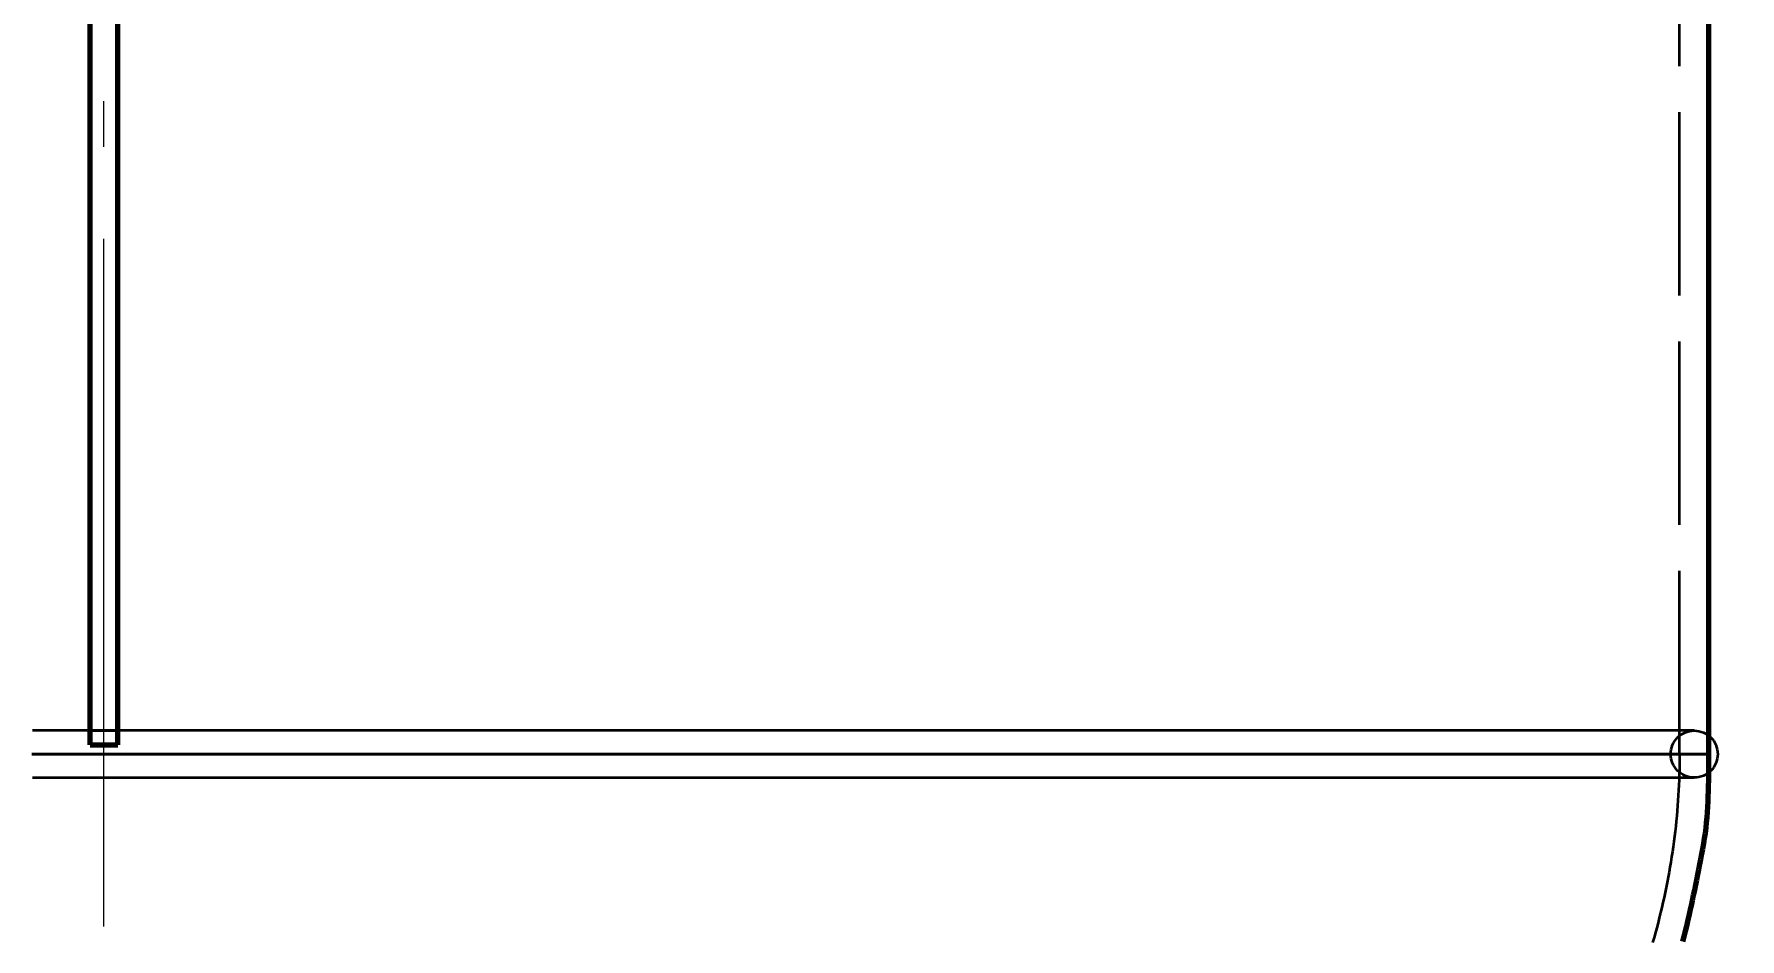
# Model space of a CAD drawing. Header units: millimetres. Extents: x 0 to 594, y 0 to 420.
# Drawn here: x 117.23 to 154.43, y 171.15 to 190.88 of the extents above; entities that cross this region are included whole.
import ezdxf

# ---------------------------------------------------------------- set-up
doc = ezdxf.new("R2010")
doc.units = ezdxf.units.MM
doc.linetypes.add('IRAM-E-TRAZOS', pattern=[5, 4, -1])
doc.linetypes.add('IRAM-F-TRAZO-PUNTO', pattern=[20, 15, -2, 1, -2])
for name, color, linetype, lineweight in [('01-VISIBLE', 7, 'CONTINUOUS', 70), ('02-OCULTA', 4, 'IRAM-E-TRAZOS', 35), ('03-EJE', 1, 'IRAM-F-TRAZO-PUNTO', 18), ('04-COTA', 3, 'CONTINUOUS', 18)]:
    doc.layers.add(name, color=color, linetype=linetype, lineweight=lineweight)
doc.styles.add('ISO3098', font='isocpeur.ttf')
doc.dimstyles.new('FLAMA-IRAM', dxfattribs={"dimtxt": 3.5, "dimasz": 3.5, "dimexe": 2, "dimexo": 1.5, "dimgap": 1, "dimtad": 1, "dimdec": 1, "dimtxsty": 'ISO3098', "dimblk": 'IRAM_FLECHA', "dimblk1": 'IRAM_FLECHA', "dimblk2": 'IRAM_FLECHA', "dimcen": 2.5, "dimclrd": 3, "dimclre": 3, "dimclrt": 3, "dimazin": 3, "dimtfac": 1, "dimtmove": 0, "dimatfit": 3, "dimlwd": 18, "dimlwe": 18})

# ---------------------------------------------------------------- blocks, each defined once
blk = doc.blocks.new('IRAM_FLECHA')
blk.add_solid([(0, 0), (-1, 0.125), (-1, -0.125)])

msp = doc.modelspace()

# ---------------------------------------------------------------- linework, layer by layer
at = {"layer": '01-VISIBLE'}
for p, q in [((153.75, 175.184), (153.75, 308.024)), ((118.45, 175.384), (118.45, 307.824)), ((119.05, 175.384), (119.05, 307.824)), ((118.45, 175.384), (119.05, 175.384))]:
    msp.add_line(p, q, dxfattribs=at)
msp.add_lwpolyline([(153.183, 171.096), (153.212, 171.208), (153.239, 171.32), (153.266, 171.432), (153.292, 171.544), (153.318, 171.656), (153.343, 171.768), (153.368, 171.88), (153.392, 171.993), (153.416, 172.105), (153.44, 172.218), (153.463, 172.331), (153.485, 172.443), (153.508, 172.556), (153.53, 172.669), (153.552, 172.782), (153.574, 172.895), (153.596, 173.008), (153.617, 173.121), (153.638, 173.234), (153.657, 173.348), (153.673, 173.461), (153.688, 173.575), (153.701, 173.69), (153.711, 173.804), (153.72, 173.919), (153.727, 174.034), (153.732, 174.149), (153.737, 174.264), (153.741, 174.379), (153.743, 174.494), (153.746, 174.609), (153.747, 174.724), (153.749, 174.839), (153.749, 174.954), (153.75, 175.069), (153.75, 175.184)], dxfattribs=at)
at = {"layer": '02-OCULTA'}
for p, q in [((153.11, 175.184), (153.11, 308.024)), ((118.45, 175.696), (118.45, 307.512)), ((119.05, 175.696), (119.05, 307.512))]:
    msp.add_line(p, q, dxfattribs=at)
for points in [[(153.43, 175.696), (153.257, 175.696), (153.083, 175.696), (152.91, 175.696), (152.736, 175.696), (152.563, 175.696), (152.39, 175.696), (152.216, 175.696), (152.043, 175.696), (151.869, 175.696), (151.696, 175.696), (151.523, 175.696), (151.349, 175.696), (151.176, 175.696), (151.002, 175.696), (150.829, 175.696), (150.656, 175.696), (150.482, 175.696), (150.309, 175.696), (150.135, 175.696), (149.962, 175.696), (149.789, 175.696), (149.615, 175.696), (149.442, 175.696), (149.268, 175.696), (149.095, 175.696), (148.922, 175.696), (148.748, 175.696), (148.575, 175.696), (148.401, 175.696), (148.228, 175.696), (148.055, 175.696), (147.881, 175.696), (147.708, 175.696), (147.534, 175.696), (147.361, 175.696), (147.188, 175.696), (147.014, 175.696), (146.841, 175.696), (146.667, 175.696), (146.494, 175.696), (146.321, 175.696), (146.147, 175.696), (145.974, 175.696), (145.8, 175.696), (145.627, 175.696), (145.454, 175.696), (145.28, 175.696), (145.107, 175.696), (144.933, 175.696), (144.76, 175.696), (144.587, 175.696), (144.413, 175.696), (144.24, 175.696), (144.066, 175.696), (143.893, 175.696), (143.72, 175.696), (143.546, 175.696), (143.373, 175.696), (143.199, 175.696), (143.026, 175.696), (142.853, 175.696), (142.679, 175.696), (142.506, 175.696), (142.332, 175.696), (142.159, 175.696), (141.986, 175.696), (141.812, 175.696), (141.639, 175.696), (141.465, 175.696), (141.292, 175.696), (141.119, 175.696), (140.945, 175.696), (140.772, 175.696), (140.598, 175.696), (140.425, 175.696), (140.252, 175.696), (140.078, 175.696), (139.905, 175.696), (139.731, 175.696), (139.558, 175.696), (139.385, 175.696), (139.211, 175.696), (139.038, 175.696), (138.864, 175.696), (138.691, 175.696), (138.518, 175.696), (138.344, 175.696), (138.171, 175.696), (137.997, 175.696), (137.824, 175.696), (137.651, 175.696), (137.477, 175.696), (137.304, 175.696), (137.13, 175.696), (136.957, 175.696), (136.784, 175.696), (136.61, 175.696), (136.437, 175.696), (136.263, 175.696), (136.09, 175.696), (135.917, 175.696), (135.743, 175.696), (135.57, 175.696), (135.396, 175.696), (135.223, 175.696), (135.05, 175.696), (134.876, 175.696), (134.703, 175.696), (134.529, 175.696), (134.356, 175.696), (134.183, 175.696), (134.009, 175.696), (133.836, 175.696), (133.662, 175.696), (133.489, 175.696), (133.316, 175.696), (133.142, 175.696), (132.969, 175.696), (132.795, 175.696), (132.622, 175.696), (132.449, 175.696), (132.275, 175.696), (132.102, 175.696), (131.928, 175.696), (131.755, 175.696), (131.582, 175.696), (131.408, 175.696), (131.235, 175.696), (131.061, 175.696), (130.888, 175.696), (130.715, 175.696), (130.541, 175.696), (130.368, 175.696), (130.194, 175.696), (130.021, 175.696), (129.848, 175.696), (129.674, 175.696), (129.501, 175.696), (129.327, 175.696), (129.154, 175.696), (128.981, 175.696), (128.807, 175.696), (128.634, 175.696), (128.46, 175.696), (128.287, 175.696), (128.114, 175.696), (127.94, 175.696), (127.767, 175.696), (127.593, 175.696), (127.42, 175.696), (127.247, 175.696), (127.073, 175.696), (126.9, 175.696), (126.726, 175.696), (126.553, 175.696), (126.38, 175.696), (126.206, 175.696), (126.033, 175.696), (125.859, 175.696), (125.686, 175.696), (125.513, 175.696), (125.339, 175.696), (125.166, 175.696), (124.992, 175.696), (124.819, 175.696), (124.646, 175.696), (124.472, 175.696), (124.299, 175.696), (124.125, 175.696), (123.952, 175.696), (123.779, 175.696), (123.605, 175.696), (123.432, 175.696), (123.258, 175.696), (123.085, 175.696), (122.912, 175.696), (122.738, 175.696), (122.565, 175.696), (122.391, 175.696), (122.218, 175.696), (122.045, 175.696), (121.871, 175.696), (121.698, 175.696), (121.524, 175.696), (121.351, 175.696), (121.178, 175.696), (121.004, 175.696), (120.831, 175.696), (120.657, 175.696), (120.484, 175.696), (120.311, 175.696), (120.137, 175.696), (119.964, 175.696), (119.79, 175.696), (119.617, 175.696), (119.444, 175.696), (119.27, 175.696), (119.097, 175.696), (118.923, 175.696), (118.75, 175.696), (118.577, 175.696), (118.403, 175.696), (118.23, 175.696), (118.056, 175.696), (117.883, 175.696), (117.71, 175.696), (117.536, 175.696), (117.363, 175.696), (117.189, 175.696)], [(153.43, 175.696), (153.257, 175.696), (153.084, 175.696), (152.91, 175.696), (152.737, 175.696), (152.563, 175.696), (152.39, 175.696), (152.216, 175.696), (152.043, 175.696), (151.87, 175.696), (151.696, 175.696), (151.523, 175.696), (151.35, 175.696), (151.176, 175.696), (151.003, 175.696), (150.829, 175.696), (150.656, 175.696), (150.483, 175.696), (150.309, 175.696), (150.136, 175.696), (149.962, 175.696), (149.789, 175.696), (149.616, 175.696), (149.442, 175.696), (149.269, 175.696), (149.095, 175.696), (148.922, 175.696), (148.749, 175.696), (148.575, 175.696), (148.402, 175.696), (148.228, 175.696), (148.055, 175.696), (147.882, 175.696), (147.708, 175.696), (147.535, 175.696), (147.361, 175.696), (147.188, 175.696), (147.015, 175.696), (146.841, 175.696), (146.668, 175.696), (146.494, 175.696), (146.321, 175.696), (146.148, 175.696), (145.974, 175.696), (145.801, 175.696), (145.627, 175.696), (145.454, 175.696), (145.281, 175.696), (145.107, 175.696), (144.934, 175.696), (144.76, 175.696), (144.587, 175.696), (144.414, 175.696), (144.24, 175.696), (144.067, 175.696), (143.893, 175.696), (143.72, 175.696), (143.547, 175.696), (143.373, 175.696), (143.2, 175.696), (143.026, 175.696), (142.853, 175.696), (142.68, 175.696), (142.506, 175.696), (142.333, 175.696), (142.159, 175.696), (141.986, 175.696), (141.813, 175.696), (141.639, 175.696), (141.466, 175.696), (141.292, 175.696), (141.119, 175.696), (140.945, 175.696), (140.772, 175.696), (140.599, 175.696), (140.425, 175.696), (140.252, 175.696), (140.078, 175.696), (139.905, 175.696), (139.732, 175.696), (139.558, 175.696), (139.385, 175.696), (139.211, 175.696), (139.038, 175.696), (138.865, 175.696), (138.691, 175.696), (138.518, 175.696), (138.344, 175.696), (138.171, 175.696), (137.998, 175.696), (137.824, 175.696), (137.651, 175.696), (137.477, 175.696), (137.304, 175.696), (137.131, 175.696), (136.957, 175.696), (136.784, 175.696), (136.61, 175.696), (136.437, 175.696), (136.264, 175.696), (136.09, 175.696), (135.917, 175.696), (135.743, 175.696), (135.57, 175.696), (135.397, 175.696), (135.223, 175.696), (135.05, 175.696), (134.876, 175.696), (134.703, 175.696), (134.53, 175.696), (134.356, 175.696), (134.183, 175.696), (134.009, 175.696), (133.836, 175.696), (133.662, 175.696), (133.489, 175.696), (133.316, 175.696), (133.142, 175.696), (132.969, 175.696), (132.795, 175.696), (132.622, 175.696), (132.449, 175.696), (132.275, 175.696), (132.102, 175.696), (131.928, 175.696), (131.755, 175.696), (131.582, 175.696), (131.408, 175.696), (131.235, 175.696), (131.061, 175.696), (130.888, 175.696), (130.715, 175.696), (130.541, 175.696), (130.368, 175.696), (130.194, 175.696), (130.021, 175.696), (129.848, 175.696), (129.674, 175.696), (129.501, 175.696), (129.327, 175.696), (129.154, 175.696), (128.981, 175.696), (128.807, 175.696), (128.634, 175.696), (128.46, 175.696), (128.287, 175.696), (128.114, 175.696), (127.94, 175.696), (127.767, 175.696), (127.593, 175.696), (127.42, 175.696), (127.247, 175.696), (127.073, 175.696), (126.9, 175.696), (126.726, 175.696), (126.553, 175.696), (126.38, 175.696), (126.206, 175.696), (126.033, 175.696), (125.859, 175.696), (125.686, 175.696), (125.513, 175.696), (125.339, 175.696), (125.166, 175.696), (124.992, 175.696), (124.819, 175.696), (124.646, 175.696), (124.472, 175.696), (124.299, 175.696), (124.125, 175.696), (123.952, 175.696), (123.779, 175.696), (123.605, 175.696), (123.432, 175.696), (123.258, 175.696), (123.085, 175.696), (122.912, 175.696), (122.738, 175.696), (122.565, 175.696), (122.391, 175.696), (122.218, 175.696), (122.045, 175.696), (121.871, 175.696), (121.698, 175.696), (121.524, 175.696), (121.351, 175.696), (121.178, 175.696), (121.004, 175.696), (120.831, 175.696), (120.657, 175.696), (120.484, 175.696), (120.311, 175.696), (120.137, 175.696), (119.964, 175.696), (119.79, 175.696), (119.617, 175.696), (119.444, 175.696), (119.27, 175.696), (119.097, 175.696), (118.923, 175.696), (118.75, 175.696), (118.577, 175.696), (118.403, 175.696), (118.23, 175.696), (118.056, 175.696), (117.883, 175.696), (117.71, 175.696), (117.536, 175.696), (117.363, 175.696), (117.189, 175.696)], [(118.45, 175.696), (118.536, 175.696), (118.621, 175.696), (118.707, 175.696), (118.793, 175.696), (118.879, 175.696), (118.964, 175.696), (119.05, 175.696)], [(118.45, 175.384), (118.45, 175.436), (118.45, 175.488), (118.45, 175.54), (118.45, 175.592), (118.45, 175.644), (118.45, 175.696)], [(119.05, 175.384), (119.05, 175.436), (119.05, 175.488), (119.05, 175.54), (119.05, 175.592), (119.05, 175.644), (119.05, 175.696)], [(118.45, 175.384), (118.536, 175.384), (118.621, 175.384), (118.707, 175.384), (118.793, 175.384), (118.879, 175.384), (118.964, 175.384), (119.05, 175.384)], [(153.75, 175.184), (153.575, 175.184), (153.4, 175.184), (153.225, 175.184), (153.05, 175.184), (152.875, 175.184), (152.7, 175.184), (152.525, 175.184), (152.35, 175.184), (152.175, 175.184), (152, 175.184), (151.825, 175.184), (151.65, 175.184), (151.475, 175.184), (151.3, 175.184), (151.125, 175.184), (150.95, 175.184), (150.775, 175.184), (150.6, 175.184), (150.425, 175.184), (150.25, 175.184), (150.075, 175.184), (149.9, 175.184), (149.725, 175.184), (149.55, 175.184), (149.375, 175.184), (149.2, 175.184), (149.025, 175.184), (148.85, 175.184), (148.675, 175.184), (148.5, 175.184), (148.325, 175.184), (148.15, 175.184), (147.975, 175.184), (147.8, 175.184), (147.625, 175.184), (147.45, 175.184), (147.275, 175.184), (147.1, 175.184), (146.925, 175.184), (146.75, 175.184), (146.575, 175.184), (146.4, 175.184), (146.225, 175.184), (146.05, 175.184), (145.875, 175.184), (145.7, 175.184), (145.525, 175.184), (145.35, 175.184), (145.175, 175.184), (145, 175.184), (144.825, 175.184), (144.65, 175.184), (144.475, 175.184), (144.3, 175.184), (144.125, 175.184), (143.95, 175.184), (143.775, 175.184), (143.6, 175.184), (143.425, 175.184), (143.25, 175.184), (143.075, 175.184), (142.9, 175.184), (142.725, 175.184), (142.55, 175.184), (142.375, 175.184), (142.2, 175.184), (142.025, 175.184), (141.85, 175.184), (141.675, 175.184), (141.5, 175.184), (141.325, 175.184), (141.15, 175.184), (140.975, 175.184), (140.8, 175.184), (140.625, 175.184), (140.45, 175.184), (140.275, 175.184), (140.1, 175.184), (139.925, 175.184), (139.75, 175.184), (139.575, 175.184), (139.4, 175.184), (139.225, 175.184), (139.05, 175.184), (138.875, 175.184), (138.7, 175.184), (138.525, 175.184), (138.35, 175.184), (138.175, 175.184), (138, 175.184), (137.825, 175.184), (137.65, 175.184), (137.475, 175.184), (137.3, 175.184), (137.125, 175.184), (136.95, 175.184), (136.775, 175.184), (136.6, 175.184), (136.425, 175.184), (136.25, 175.184), (136.075, 175.184), (135.9, 175.184), (135.725, 175.184), (135.55, 175.184), (135.375, 175.184), (135.2, 175.184), (135.025, 175.184), (134.85, 175.184), (134.675, 175.184), (134.5, 175.184), (134.325, 175.184), (134.15, 175.184), (133.975, 175.184), (133.8, 175.184), (133.625, 175.184), (133.45, 175.184), (133.275, 175.184), (133.1, 175.184), (132.925, 175.184), (132.75, 175.184), (132.575, 175.184), (132.4, 175.184), (132.225, 175.184), (132.05, 175.184), (131.875, 175.184), (131.7, 175.184), (131.525, 175.184), (131.35, 175.184), (131.175, 175.184), (131, 175.184), (130.825, 175.184), (130.65, 175.184), (130.475, 175.184), (130.3, 175.184), (130.125, 175.184), (129.95, 175.184), (129.775, 175.184), (129.6, 175.184), (129.425, 175.184), (129.25, 175.184), (129.075, 175.184), (128.9, 175.184), (128.725, 175.184), (128.55, 175.184), (128.375, 175.184), (128.2, 175.184), (128.025, 175.184), (127.85, 175.184), (127.675, 175.184), (127.5, 175.184), (127.325, 175.184), (127.15, 175.184), (126.975, 175.184), (126.8, 175.184), (126.625, 175.184), (126.45, 175.184), (126.275, 175.184), (126.1, 175.184), (125.925, 175.184), (125.75, 175.184), (125.575, 175.184), (125.4, 175.184), (125.225, 175.184), (125.05, 175.184), (124.875, 175.184), (124.7, 175.184), (124.525, 175.184), (124.35, 175.184), (124.175, 175.184), (124, 175.184), (123.825, 175.184), (123.65, 175.184), (123.475, 175.184), (123.3, 175.184), (123.125, 175.184), (122.95, 175.184), (122.775, 175.184), (122.6, 175.184), (122.425, 175.184), (122.25, 175.184), (122.075, 175.184), (121.9, 175.184), (121.725, 175.184), (121.55, 175.184), (121.375, 175.184), (121.2, 175.184), (121.025, 175.184), (120.85, 175.184), (120.675, 175.184), (120.5, 175.184), (120.325, 175.184), (120.15, 175.184), (119.975, 175.184), (119.8, 175.184), (119.625, 175.184), (119.45, 175.184), (119.275, 175.184), (119.1, 175.184), (118.925, 175.184), (118.75, 175.184), (118.575, 175.184), (118.4, 175.184), (118.225, 175.184), (118.05, 175.184), (117.875, 175.184), (117.7, 175.184), (117.525, 175.184), (117.35, 175.184), (117.175, 175.184)], [(117.175, 175.184), (117.35, 175.184), (117.525, 175.184), (117.7, 175.184), (117.875, 175.184), (118.05, 175.184), (118.225, 175.184), (118.4, 175.184), (118.575, 175.184), (118.75, 175.184), (118.925, 175.184), (119.1, 175.184), (119.275, 175.184), (119.45, 175.184), (119.625, 175.184), (119.8, 175.184), (119.975, 175.184), (120.15, 175.184), (120.325, 175.184), (120.5, 175.184), (120.675, 175.184), (120.85, 175.184), (121.025, 175.184), (121.2, 175.184), (121.375, 175.184), (121.55, 175.184), (121.725, 175.184), (121.9, 175.184), (122.075, 175.184), (122.25, 175.184), (122.425, 175.184), (122.6, 175.184), (122.775, 175.184), (122.95, 175.184), (123.125, 175.184), (123.3, 175.184), (123.475, 175.184), (123.65, 175.184), (123.825, 175.184), (124, 175.184), (124.175, 175.184), (124.35, 175.184), (124.525, 175.184), (124.7, 175.184), (124.875, 175.184), (125.05, 175.184), (125.225, 175.184), (125.4, 175.184), (125.575, 175.184), (125.75, 175.184), (125.925, 175.184), (126.1, 175.184), (126.275, 175.184), (126.45, 175.184), (126.625, 175.184), (126.8, 175.184), (126.975, 175.184), (127.15, 175.184), (127.325, 175.184), (127.5, 175.184), (127.675, 175.184), (127.85, 175.184), (128.025, 175.184), (128.2, 175.184), (128.375, 175.184), (128.55, 175.184), (128.725, 175.184), (128.9, 175.184), (129.075, 175.184), (129.25, 175.184), (129.425, 175.184), (129.6, 175.184), (129.775, 175.184), (129.95, 175.184), (130.125, 175.184), (130.3, 175.184), (130.475, 175.184), (130.65, 175.184), (130.825, 175.184), (131, 175.184), (131.175, 175.184), (131.35, 175.184), (131.525, 175.184), (131.7, 175.184), (131.875, 175.184), (132.05, 175.184), (132.225, 175.184), (132.4, 175.184), (132.575, 175.184), (132.75, 175.184), (132.925, 175.184), (133.1, 175.184), (133.275, 175.184), (133.45, 175.184), (133.625, 175.184), (133.8, 175.184), (133.975, 175.184), (134.15, 175.184), (134.325, 175.184), (134.5, 175.184), (134.675, 175.184), (134.85, 175.184), (135.025, 175.184), (135.2, 175.184), (135.375, 175.184), (135.55, 175.184), (135.725, 175.184), (135.9, 175.184), (136.075, 175.184), (136.25, 175.184), (136.425, 175.184), (136.6, 175.184), (136.775, 175.184), (136.95, 175.184), (137.125, 175.184), (137.3, 175.184), (137.475, 175.184), (137.65, 175.184), (137.825, 175.184), (138, 175.184), (138.175, 175.184), (138.35, 175.184), (138.525, 175.184), (138.7, 175.184), (138.875, 175.184), (139.05, 175.184), (139.225, 175.184), (139.4, 175.184), (139.575, 175.184), (139.75, 175.184), (139.925, 175.184), (140.1, 175.184), (140.275, 175.184), (140.45, 175.184), (140.625, 175.184), (140.8, 175.184), (140.975, 175.184), (141.15, 175.184), (141.325, 175.184), (141.5, 175.184), (141.675, 175.184), (141.85, 175.184), (142.025, 175.184), (142.2, 175.184), (142.375, 175.184), (142.55, 175.184), (142.725, 175.184), (142.9, 175.184), (143.075, 175.184), (143.25, 175.184), (143.425, 175.184), (143.6, 175.184), (143.775, 175.184), (143.95, 175.184), (144.125, 175.184), (144.3, 175.184), (144.475, 175.184), (144.65, 175.184), (144.825, 175.184), (145, 175.184), (145.175, 175.184), (145.35, 175.184), (145.525, 175.184), (145.7, 175.184), (145.875, 175.184), (146.05, 175.184), (146.225, 175.184), (146.4, 175.184), (146.575, 175.184), (146.75, 175.184), (146.925, 175.184), (147.1, 175.184), (147.275, 175.184), (147.45, 175.184), (147.625, 175.184), (147.8, 175.184), (147.975, 175.184), (148.15, 175.184), (148.325, 175.184), (148.5, 175.184), (148.675, 175.184), (148.85, 175.184), (149.025, 175.184), (149.2, 175.184), (149.375, 175.184), (149.55, 175.184), (149.725, 175.184), (149.9, 175.184), (150.075, 175.184), (150.25, 175.184), (150.425, 175.184), (150.6, 175.184), (150.775, 175.184), (150.95, 175.184), (151.125, 175.184), (151.3, 175.184), (151.475, 175.184), (151.65, 175.184), (151.825, 175.184), (152, 175.184), (152.175, 175.184), (152.35, 175.184), (152.525, 175.184), (152.7, 175.184), (152.875, 175.184), (153.05, 175.184), (153.225, 175.184), (153.4, 175.184), (153.575, 175.184), (153.75, 175.184)], [(153.75, 175.184), (153.575, 175.184), (153.4, 175.184), (153.225, 175.184), (153.05, 175.184), (152.875, 175.184), (152.7, 175.184), (152.525, 175.184), (152.35, 175.184), (152.175, 175.184), (152, 175.184), (151.825, 175.184), (151.65, 175.184), (151.475, 175.184), (151.3, 175.184), (151.125, 175.184), (150.95, 175.184), (150.775, 175.184), (150.6, 175.184), (150.425, 175.184), (150.25, 175.184), (150.075, 175.184), (149.9, 175.184), (149.725, 175.184), (149.55, 175.184), (149.375, 175.184), (149.2, 175.184), (149.025, 175.184), (148.85, 175.184), (148.675, 175.184), (148.5, 175.184), (148.325, 175.184), (148.15, 175.184), (147.975, 175.184), (147.8, 175.184), (147.625, 175.184), (147.45, 175.184), (147.275, 175.184), (147.1, 175.184), (146.925, 175.184), (146.75, 175.184), (146.575, 175.184), (146.4, 175.184), (146.225, 175.184), (146.05, 175.184), (145.875, 175.184), (145.7, 175.184), (145.525, 175.184), (145.35, 175.184), (145.175, 175.184), (145, 175.184), (144.825, 175.184), (144.65, 175.184), (144.475, 175.184), (144.3, 175.184), (144.125, 175.184), (143.95, 175.184), (143.775, 175.184), (143.6, 175.184), (143.425, 175.184), (143.25, 175.184), (143.075, 175.184), (142.9, 175.184), (142.725, 175.184), (142.55, 175.184), (142.375, 175.184), (142.2, 175.184), (142.025, 175.184), (141.85, 175.184), (141.675, 175.184), (141.5, 175.184), (141.325, 175.184), (141.15, 175.184), (140.975, 175.184), (140.8, 175.184), (140.625, 175.184), (140.45, 175.184), (140.275, 175.184), (140.1, 175.184), (139.925, 175.184), (139.75, 175.184), (139.575, 175.184), (139.4, 175.184), (139.225, 175.184), (139.05, 175.184), (138.875, 175.184), (138.7, 175.184), (138.525, 175.184), (138.35, 175.184), (138.175, 175.184), (138, 175.184), (137.825, 175.184), (137.65, 175.184), (137.475, 175.184), (137.3, 175.184), (137.125, 175.184), (136.95, 175.184), (136.775, 175.184), (136.6, 175.184), (136.425, 175.184), (136.25, 175.184), (136.075, 175.184), (135.9, 175.184), (135.725, 175.184), (135.55, 175.184), (135.375, 175.184), (135.2, 175.184), (135.025, 175.184), (134.85, 175.184), (134.675, 175.184), (134.5, 175.184), (134.325, 175.184), (134.15, 175.184), (133.975, 175.184), (133.8, 175.184), (133.625, 175.184), (133.45, 175.184), (133.275, 175.184), (133.1, 175.184), (132.925, 175.184), (132.75, 175.184), (132.575, 175.184), (132.4, 175.184), (132.225, 175.184), (132.05, 175.184), (131.875, 175.184), (131.7, 175.184), (131.525, 175.184), (131.35, 175.184), (131.175, 175.184), (131, 175.184), (130.825, 175.184), (130.65, 175.184), (130.475, 175.184), (130.3, 175.184), (130.125, 175.184), (129.95, 175.184), (129.775, 175.184), (129.6, 175.184), (129.425, 175.184), (129.25, 175.184), (129.075, 175.184), (128.9, 175.184), (128.725, 175.184), (128.55, 175.184), (128.375, 175.184), (128.2, 175.184), (128.025, 175.184), (127.85, 175.184), (127.675, 175.184), (127.5, 175.184), (127.325, 175.184), (127.15, 175.184), (126.975, 175.184), (126.8, 175.184), (126.625, 175.184), (126.45, 175.184), (126.275, 175.184), (126.1, 175.184), (125.925, 175.184), (125.75, 175.184), (125.575, 175.184), (125.4, 175.184), (125.225, 175.184), (125.05, 175.184), (124.875, 175.184), (124.7, 175.184), (124.525, 175.184), (124.35, 175.184), (124.175, 175.184), (124, 175.184), (123.825, 175.184), (123.65, 175.184), (123.475, 175.184), (123.3, 175.184), (123.125, 175.184), (122.95, 175.184), (122.775, 175.184), (122.6, 175.184), (122.425, 175.184), (122.25, 175.184), (122.075, 175.184), (121.9, 175.184), (121.725, 175.184), (121.55, 175.184), (121.375, 175.184), (121.2, 175.184), (121.025, 175.184), (120.85, 175.184), (120.675, 175.184), (120.5, 175.184), (120.325, 175.184), (120.15, 175.184), (119.975, 175.184), (119.8, 175.184), (119.625, 175.184), (119.45, 175.184), (119.275, 175.184), (119.1, 175.184), (118.925, 175.184), (118.75, 175.184), (118.575, 175.184), (118.4, 175.184), (118.225, 175.184), (118.05, 175.184), (117.875, 175.184), (117.7, 175.184), (117.525, 175.184), (117.35, 175.184), (117.175, 175.184)], [(117.175, 175.184), (117.35, 175.184), (117.525, 175.184), (117.7, 175.184), (117.875, 175.184), (118.05, 175.184), (118.225, 175.184), (118.4, 175.184), (118.575, 175.184), (118.75, 175.184), (118.925, 175.184), (119.1, 175.184), (119.275, 175.184), (119.45, 175.184), (119.625, 175.184), (119.8, 175.184), (119.975, 175.184), (120.15, 175.184), (120.325, 175.184), (120.5, 175.184), (120.675, 175.184), (120.85, 175.184), (121.025, 175.184), (121.2, 175.184), (121.375, 175.184), (121.55, 175.184), (121.725, 175.184), (121.9, 175.184), (122.075, 175.184), (122.25, 175.184), (122.425, 175.184), (122.6, 175.184), (122.775, 175.184), (122.95, 175.184), (123.125, 175.184), (123.3, 175.184), (123.475, 175.184), (123.65, 175.184), (123.825, 175.184), (124, 175.184), (124.175, 175.184), (124.35, 175.184), (124.525, 175.184), (124.7, 175.184), (124.875, 175.184), (125.05, 175.184), (125.225, 175.184), (125.4, 175.184), (125.575, 175.184), (125.75, 175.184), (125.925, 175.184), (126.1, 175.184), (126.275, 175.184), (126.45, 175.184), (126.625, 175.184), (126.8, 175.184), (126.975, 175.184), (127.15, 175.184), (127.325, 175.184), (127.5, 175.184), (127.675, 175.184), (127.85, 175.184), (128.025, 175.184), (128.2, 175.184), (128.375, 175.184), (128.55, 175.184), (128.725, 175.184), (128.9, 175.184), (129.075, 175.184), (129.25, 175.184), (129.425, 175.184), (129.6, 175.184), (129.775, 175.184), (129.95, 175.184), (130.125, 175.184), (130.3, 175.184), (130.475, 175.184), (130.65, 175.184), (130.825, 175.184), (131, 175.184), (131.175, 175.184), (131.35, 175.184), (131.525, 175.184), (131.7, 175.184), (131.875, 175.184), (132.05, 175.184), (132.225, 175.184), (132.4, 175.184), (132.575, 175.184), (132.75, 175.184), (132.925, 175.184), (133.1, 175.184), (133.275, 175.184), (133.45, 175.184), (133.625, 175.184), (133.8, 175.184), (133.975, 175.184), (134.15, 175.184), (134.325, 175.184), (134.5, 175.184), (134.675, 175.184), (134.85, 175.184), (135.025, 175.184), (135.2, 175.184), (135.375, 175.184), (135.55, 175.184), (135.725, 175.184), (135.9, 175.184), (136.075, 175.184), (136.25, 175.184), (136.425, 175.184), (136.6, 175.184), (136.775, 175.184), (136.95, 175.184), (137.125, 175.184), (137.3, 175.184), (137.475, 175.184), (137.65, 175.184), (137.825, 175.184), (138, 175.184), (138.175, 175.184), (138.35, 175.184), (138.525, 175.184), (138.7, 175.184), (138.875, 175.184), (139.05, 175.184), (139.225, 175.184), (139.4, 175.184), (139.575, 175.184), (139.75, 175.184), (139.925, 175.184), (140.1, 175.184), (140.275, 175.184), (140.45, 175.184), (140.625, 175.184), (140.8, 175.184), (140.975, 175.184), (141.15, 175.184), (141.325, 175.184), (141.5, 175.184), (141.675, 175.184), (141.85, 175.184), (142.025, 175.184), (142.2, 175.184), (142.375, 175.184), (142.55, 175.184), (142.725, 175.184), (142.9, 175.184), (143.075, 175.184), (143.25, 175.184), (143.425, 175.184), (143.6, 175.184), (143.775, 175.184), (143.95, 175.184), (144.125, 175.184), (144.3, 175.184), (144.475, 175.184), (144.65, 175.184), (144.825, 175.184), (145, 175.184), (145.175, 175.184), (145.35, 175.184), (145.525, 175.184), (145.7, 175.184), (145.875, 175.184), (146.05, 175.184), (146.225, 175.184), (146.4, 175.184), (146.575, 175.184), (146.75, 175.184), (146.925, 175.184), (147.1, 175.184), (147.275, 175.184), (147.45, 175.184), (147.625, 175.184), (147.8, 175.184), (147.975, 175.184), (148.15, 175.184), (148.325, 175.184), (148.5, 175.184), (148.675, 175.184), (148.85, 175.184), (149.025, 175.184), (149.2, 175.184), (149.375, 175.184), (149.55, 175.184), (149.725, 175.184), (149.9, 175.184), (150.075, 175.184), (150.25, 175.184), (150.425, 175.184), (150.6, 175.184), (150.775, 175.184), (150.95, 175.184), (151.125, 175.184), (151.3, 175.184), (151.475, 175.184), (151.65, 175.184), (151.825, 175.184), (152, 175.184), (152.175, 175.184), (152.35, 175.184), (152.525, 175.184), (152.7, 175.184), (152.875, 175.184), (153.05, 175.184), (153.225, 175.184), (153.4, 175.184), (153.575, 175.184), (153.75, 175.184)], [(153.11, 175.184), (152.938, 175.184), (152.766, 175.184), (152.595, 175.184), (152.423, 175.184), (152.251, 175.184), (152.079, 175.184), (151.907, 175.184), (151.736, 175.184), (151.564, 175.184), (151.392, 175.184), (151.22, 175.184), (151.048, 175.184), (150.877, 175.184), (150.705, 175.184), (150.533, 175.184), (150.361, 175.184), (150.189, 175.184), (150.018, 175.184), (149.846, 175.184), (149.674, 175.184), (149.502, 175.184), (149.33, 175.184), (149.159, 175.184), (148.987, 175.184), (148.815, 175.184), (148.643, 175.184), (148.471, 175.184), (148.3, 175.184), (148.128, 175.184), (147.956, 175.184), (147.784, 175.184), (147.612, 175.184), (147.441, 175.184), (147.269, 175.184), (147.097, 175.184), (146.925, 175.184), (146.753, 175.184), (146.582, 175.184), (146.41, 175.184), (146.238, 175.184), (146.066, 175.184), (145.894, 175.184), (145.723, 175.184), (145.551, 175.184), (145.379, 175.184), (145.207, 175.184), (145.035, 175.184), (144.864, 175.184), (144.692, 175.184), (144.52, 175.184), (144.348, 175.184), (144.176, 175.184), (144.005, 175.184), (143.833, 175.184), (143.661, 175.184), (143.489, 175.184), (143.317, 175.184), (143.146, 175.184), (142.974, 175.184), (142.802, 175.184), (142.63, 175.184), (142.458, 175.184), (142.287, 175.184), (142.115, 175.184), (141.943, 175.184), (141.771, 175.184), (141.599, 175.184), (141.428, 175.184), (141.256, 175.184), (141.084, 175.184), (140.912, 175.184), (140.74, 175.184), (140.569, 175.184), (140.397, 175.184), (140.225, 175.184), (140.053, 175.184), (139.881, 175.184), (139.71, 175.184), (139.538, 175.184), (139.366, 175.184), (139.194, 175.184), (139.022, 175.184), (138.851, 175.184), (138.679, 175.184), (138.507, 175.184), (138.335, 175.184), (138.163, 175.184), (137.992, 175.184), (137.82, 175.184), (137.648, 175.184), (137.476, 175.184), (137.304, 175.184), (137.133, 175.184), (136.961, 175.184), (136.789, 175.184), (136.617, 175.184), (136.445, 175.184), (136.274, 175.184), (136.102, 175.184), (135.93, 175.184), (135.758, 175.184), (135.586, 175.184), (135.415, 175.184), (135.243, 175.184), (135.071, 175.184), (134.899, 175.184), (134.727, 175.184), (134.556, 175.184), (134.384, 175.184), (134.212, 175.184), (134.04, 175.184), (133.868, 175.184), (133.697, 175.184), (133.525, 175.184), (133.353, 175.184), (133.181, 175.184), (133.009, 175.184), (132.838, 175.184), (132.666, 175.184), (132.494, 175.184), (132.322, 175.184), (132.15, 175.184), (131.979, 175.184), (131.807, 175.184), (131.635, 175.184), (131.463, 175.184), (131.291, 175.184), (131.12, 175.184), (130.948, 175.184), (130.776, 175.184), (130.604, 175.184), (130.432, 175.184), (130.261, 175.184), (130.089, 175.184), (129.917, 175.184), (129.745, 175.184), (129.573, 175.184), (129.402, 175.184), (129.23, 175.184), (129.058, 175.184), (128.886, 175.184), (128.714, 175.184), (128.543, 175.184), (128.371, 175.184), (128.199, 175.184), (128.027, 175.184), (127.855, 175.184), (127.684, 175.184), (127.512, 175.184), (127.34, 175.184), (127.168, 175.184), (126.996, 175.184), (126.825, 175.184), (126.653, 175.184), (126.481, 175.184), (126.309, 175.184), (126.137, 175.184), (125.966, 175.184), (125.794, 175.184), (125.622, 175.184), (125.45, 175.184), (125.278, 175.184), (125.107, 175.184), (124.935, 175.184), (124.763, 175.184), (124.591, 175.184), (124.419, 175.184), (124.248, 175.184), (124.076, 175.184), (123.904, 175.184), (123.732, 175.184), (123.56, 175.184), (123.389, 175.184), (123.217, 175.184), (123.045, 175.184), (122.873, 175.184), (122.701, 175.184), (122.53, 175.184), (122.358, 175.184), (122.186, 175.184), (122.014, 175.184), (121.842, 175.184), (121.671, 175.184), (121.499, 175.184), (121.327, 175.184), (121.155, 175.184), (120.983, 175.184), (120.812, 175.184), (120.64, 175.184), (120.468, 175.184), (120.296, 175.184), (120.124, 175.184), (119.953, 175.184), (119.781, 175.184), (119.609, 175.184), (119.437, 175.184), (119.265, 175.184), (119.094, 175.184), (118.922, 175.184), (118.75, 175.184), (118.578, 175.184), (118.406, 175.184), (118.235, 175.184), (118.063, 175.184), (117.891, 175.184), (117.719, 175.184), (117.547, 175.184), (117.376, 175.184), (117.204, 175.184)], [(117.204, 175.184), (117.376, 175.184), (117.547, 175.184), (117.719, 175.184), (117.891, 175.184), (118.063, 175.184), (118.235, 175.184), (118.406, 175.184), (118.578, 175.184), (118.75, 175.184), (118.922, 175.184), (119.094, 175.184), (119.265, 175.184), (119.437, 175.184), (119.609, 175.184), (119.781, 175.184), (119.953, 175.184), (120.124, 175.184), (120.296, 175.184), (120.468, 175.184), (120.64, 175.184), (120.812, 175.184), (120.983, 175.184), (121.155, 175.184), (121.327, 175.184), (121.499, 175.184), (121.671, 175.184), (121.842, 175.184), (122.014, 175.184), (122.186, 175.184), (122.358, 175.184), (122.53, 175.184), (122.701, 175.184), (122.873, 175.184), (123.045, 175.184), (123.217, 175.184), (123.389, 175.184), (123.56, 175.184), (123.732, 175.184), (123.904, 175.184), (124.076, 175.184), (124.248, 175.184), (124.419, 175.184), (124.591, 175.184), (124.763, 175.184), (124.935, 175.184), (125.107, 175.184), (125.278, 175.184), (125.45, 175.184), (125.622, 175.184), (125.794, 175.184), (125.966, 175.184), (126.137, 175.184), (126.309, 175.184), (126.481, 175.184), (126.653, 175.184), (126.825, 175.184), (126.996, 175.184), (127.168, 175.184), (127.34, 175.184), (127.512, 175.184), (127.684, 175.184), (127.855, 175.184), (128.027, 175.184), (128.199, 175.184), (128.371, 175.184), (128.543, 175.184), (128.714, 175.184), (128.886, 175.184), (129.058, 175.184), (129.23, 175.184), (129.402, 175.184), (129.573, 175.184), (129.745, 175.184), (129.917, 175.184), (130.089, 175.184), (130.261, 175.184), (130.432, 175.184), (130.604, 175.184), (130.776, 175.184), (130.948, 175.184), (131.12, 175.184), (131.291, 175.184), (131.463, 175.184), (131.635, 175.184), (131.807, 175.184), (131.979, 175.184), (132.15, 175.184), (132.322, 175.184), (132.494, 175.184), (132.666, 175.184), (132.838, 175.184), (133.009, 175.184), (133.181, 175.184), (133.353, 175.184), (133.525, 175.184), (133.697, 175.184), (133.868, 175.184), (134.04, 175.184), (134.212, 175.184), (134.384, 175.184), (134.556, 175.184), (134.727, 175.184), (134.899, 175.184), (135.071, 175.184), (135.243, 175.184), (135.415, 175.184), (135.586, 175.184), (135.758, 175.184), (135.93, 175.184), (136.102, 175.184), (136.274, 175.184), (136.445, 175.184), (136.617, 175.184), (136.789, 175.184), (136.961, 175.184), (137.133, 175.184), (137.304, 175.184), (137.476, 175.184), (137.648, 175.184), (137.82, 175.184), (137.992, 175.184), (138.163, 175.184), (138.335, 175.184), (138.507, 175.184), (138.679, 175.184), (138.851, 175.184), (139.022, 175.184), (139.194, 175.184), (139.366, 175.184), (139.538, 175.184), (139.71, 175.184), (139.881, 175.184), (140.053, 175.184), (140.225, 175.184), (140.397, 175.184), (140.569, 175.184), (140.74, 175.184), (140.912, 175.184), (141.084, 175.184), (141.256, 175.184), (141.428, 175.184), (141.599, 175.184), (141.771, 175.184), (141.943, 175.184), (142.115, 175.184), (142.287, 175.184), (142.458, 175.184), (142.63, 175.184), (142.802, 175.184), (142.974, 175.184), (143.146, 175.184), (143.317, 175.184), (143.489, 175.184), (143.661, 175.184), (143.833, 175.184), (144.005, 175.184), (144.176, 175.184), (144.348, 175.184), (144.52, 175.184), (144.692, 175.184), (144.864, 175.184), (145.035, 175.184), (145.207, 175.184), (145.379, 175.184), (145.551, 175.184), (145.723, 175.184), (145.894, 175.184), (146.066, 175.184), (146.238, 175.184), (146.41, 175.184), (146.582, 175.184), (146.753, 175.184), (146.925, 175.184), (147.097, 175.184), (147.269, 175.184), (147.441, 175.184), (147.612, 175.184), (147.784, 175.184), (147.956, 175.184), (148.128, 175.184), (148.3, 175.184), (148.471, 175.184), (148.643, 175.184), (148.815, 175.184), (148.987, 175.184), (149.159, 175.184), (149.33, 175.184), (149.502, 175.184), (149.674, 175.184), (149.846, 175.184), (150.018, 175.184), (150.189, 175.184), (150.361, 175.184), (150.533, 175.184), (150.705, 175.184), (150.877, 175.184), (151.048, 175.184), (151.22, 175.184), (151.392, 175.184), (151.564, 175.184), (151.736, 175.184), (151.907, 175.184), (152.079, 175.184), (152.251, 175.184), (152.423, 175.184), (152.595, 175.184), (152.766, 175.184), (152.938, 175.184), (153.11, 175.184)], [(153.11, 175.184), (152.938, 175.184), (152.766, 175.184), (152.595, 175.184), (152.423, 175.184), (152.251, 175.184), (152.079, 175.184), (151.907, 175.184), (151.736, 175.184), (151.564, 175.184), (151.392, 175.184), (151.22, 175.184), (151.048, 175.184), (150.877, 175.184), (150.705, 175.184), (150.533, 175.184), (150.361, 175.184), (150.189, 175.184), (150.018, 175.184), (149.846, 175.184), (149.674, 175.184), (149.502, 175.184), (149.33, 175.184), (149.159, 175.184), (148.987, 175.184), (148.815, 175.184), (148.643, 175.184), (148.471, 175.184), (148.3, 175.184), (148.128, 175.184), (147.956, 175.184), (147.784, 175.184), (147.612, 175.184), (147.441, 175.184), (147.269, 175.184), (147.097, 175.184), (146.925, 175.184), (146.753, 175.184), (146.582, 175.184), (146.41, 175.184), (146.238, 175.184), (146.066, 175.184), (145.894, 175.184), (145.723, 175.184), (145.551, 175.184), (145.379, 175.184), (145.207, 175.184), (145.035, 175.184), (144.864, 175.184), (144.692, 175.184), (144.52, 175.184), (144.348, 175.184), (144.176, 175.184), (144.005, 175.184), (143.833, 175.184), (143.661, 175.184), (143.489, 175.184), (143.317, 175.184), (143.146, 175.184), (142.974, 175.184), (142.802, 175.184), (142.63, 175.184), (142.458, 175.184), (142.287, 175.184), (142.115, 175.184), (141.943, 175.184), (141.771, 175.184), (141.599, 175.184), (141.428, 175.184), (141.256, 175.184), (141.084, 175.184), (140.912, 175.184), (140.74, 175.184), (140.569, 175.184), (140.397, 175.184), (140.225, 175.184), (140.053, 175.184), (139.881, 175.184), (139.71, 175.184), (139.538, 175.184), (139.366, 175.184), (139.194, 175.184), (139.022, 175.184), (138.851, 175.184), (138.679, 175.184), (138.507, 175.184), (138.335, 175.184), (138.163, 175.184), (137.992, 175.184), (137.82, 175.184), (137.648, 175.184), (137.476, 175.184), (137.304, 175.184), (137.133, 175.184), (136.961, 175.184), (136.789, 175.184), (136.617, 175.184), (136.445, 175.184), (136.274, 175.184), (136.102, 175.184), (135.93, 175.184), (135.758, 175.184), (135.586, 175.184), (135.415, 175.184), (135.243, 175.184), (135.071, 175.184), (134.899, 175.184), (134.727, 175.184), (134.556, 175.184), (134.384, 175.184), (134.212, 175.184), (134.04, 175.184), (133.868, 175.184), (133.697, 175.184), (133.525, 175.184), (133.353, 175.184), (133.181, 175.184), (133.009, 175.184), (132.838, 175.184), (132.666, 175.184), (132.494, 175.184), (132.322, 175.184), (132.15, 175.184), (131.979, 175.184), (131.807, 175.184), (131.635, 175.184), (131.463, 175.184), (131.291, 175.184), (131.12, 175.184), (130.948, 175.184), (130.776, 175.184), (130.604, 175.184), (130.432, 175.184), (130.261, 175.184), (130.089, 175.184), (129.917, 175.184), (129.745, 175.184), (129.573, 175.184), (129.402, 175.184), (129.23, 175.184), (129.058, 175.184), (128.886, 175.184), (128.714, 175.184), (128.543, 175.184), (128.371, 175.184), (128.199, 175.184), (128.027, 175.184), (127.855, 175.184), (127.684, 175.184), (127.512, 175.184), (127.34, 175.184), (127.168, 175.184), (126.996, 175.184), (126.825, 175.184), (126.653, 175.184), (126.481, 175.184), (126.309, 175.184), (126.137, 175.184), (125.966, 175.184), (125.794, 175.184), (125.622, 175.184), (125.45, 175.184), (125.278, 175.184), (125.107, 175.184), (124.935, 175.184), (124.763, 175.184), (124.591, 175.184), (124.419, 175.184), (124.248, 175.184), (124.076, 175.184), (123.904, 175.184), (123.732, 175.184), (123.56, 175.184), (123.389, 175.184), (123.217, 175.184), (123.045, 175.184), (122.873, 175.184), (122.701, 175.184), (122.53, 175.184), (122.358, 175.184), (122.186, 175.184), (122.014, 175.184), (121.842, 175.184), (121.671, 175.184), (121.499, 175.184), (121.327, 175.184), (121.155, 175.184), (120.983, 175.184), (120.812, 175.184), (120.64, 175.184), (120.468, 175.184), (120.296, 175.184), (120.124, 175.184), (119.953, 175.184), (119.781, 175.184), (119.609, 175.184), (119.437, 175.184), (119.265, 175.184), (119.094, 175.184), (118.922, 175.184), (118.75, 175.184), (118.578, 175.184), (118.406, 175.184), (118.235, 175.184), (118.063, 175.184), (117.891, 175.184), (117.719, 175.184), (117.547, 175.184), (117.376, 175.184), (117.204, 175.184)], [(117.204, 175.184), (117.376, 175.184), (117.547, 175.184), (117.719, 175.184), (117.891, 175.184), (118.063, 175.184), (118.235, 175.184), (118.406, 175.184), (118.578, 175.184), (118.75, 175.184), (118.922, 175.184), (119.094, 175.184), (119.265, 175.184), (119.437, 175.184), (119.609, 175.184), (119.781, 175.184), (119.953, 175.184), (120.124, 175.184), (120.296, 175.184), (120.468, 175.184), (120.64, 175.184), (120.812, 175.184), (120.983, 175.184), (121.155, 175.184), (121.327, 175.184), (121.499, 175.184), (121.671, 175.184), (121.842, 175.184), (122.014, 175.184), (122.186, 175.184), (122.358, 175.184), (122.53, 175.184), (122.701, 175.184), (122.873, 175.184), (123.045, 175.184), (123.217, 175.184), (123.389, 175.184), (123.56, 175.184), (123.732, 175.184), (123.904, 175.184), (124.076, 175.184), (124.248, 175.184), (124.419, 175.184), (124.591, 175.184), (124.763, 175.184), (124.935, 175.184), (125.107, 175.184), (125.278, 175.184), (125.45, 175.184), (125.622, 175.184), (125.794, 175.184), (125.966, 175.184), (126.137, 175.184), (126.309, 175.184), (126.481, 175.184), (126.653, 175.184), (126.825, 175.184), (126.996, 175.184), (127.168, 175.184), (127.34, 175.184), (127.512, 175.184), (127.684, 175.184), (127.855, 175.184), (128.027, 175.184), (128.199, 175.184), (128.371, 175.184), (128.543, 175.184), (128.714, 175.184), (128.886, 175.184), (129.058, 175.184), (129.23, 175.184), (129.402, 175.184), (129.573, 175.184), (129.745, 175.184), (129.917, 175.184), (130.089, 175.184), (130.261, 175.184), (130.432, 175.184), (130.604, 175.184), (130.776, 175.184), (130.948, 175.184), (131.12, 175.184), (131.291, 175.184), (131.463, 175.184), (131.635, 175.184), (131.807, 175.184), (131.979, 175.184), (132.15, 175.184), (132.322, 175.184), (132.494, 175.184), (132.666, 175.184), (132.838, 175.184), (133.009, 175.184), (133.181, 175.184), (133.353, 175.184), (133.525, 175.184), (133.697, 175.184), (133.868, 175.184), (134.04, 175.184), (134.212, 175.184), (134.384, 175.184), (134.556, 175.184), (134.727, 175.184), (134.899, 175.184), (135.071, 175.184), (135.243, 175.184), (135.415, 175.184), (135.586, 175.184), (135.758, 175.184), (135.93, 175.184), (136.102, 175.184), (136.274, 175.184), (136.445, 175.184), (136.617, 175.184), (136.789, 175.184), (136.961, 175.184), (137.133, 175.184), (137.304, 175.184), (137.476, 175.184), (137.648, 175.184), (137.82, 175.184), (137.992, 175.184), (138.163, 175.184), (138.335, 175.184), (138.507, 175.184), (138.679, 175.184), (138.851, 175.184), (139.022, 175.184), (139.194, 175.184), (139.366, 175.184), (139.538, 175.184), (139.71, 175.184), (139.881, 175.184), (140.053, 175.184), (140.225, 175.184), (140.397, 175.184), (140.569, 175.184), (140.74, 175.184), (140.912, 175.184), (141.084, 175.184), (141.256, 175.184), (141.428, 175.184), (141.599, 175.184), (141.771, 175.184), (141.943, 175.184), (142.115, 175.184), (142.287, 175.184), (142.458, 175.184), (142.63, 175.184), (142.802, 175.184), (142.974, 175.184), (143.146, 175.184), (143.317, 175.184), (143.489, 175.184), (143.661, 175.184), (143.833, 175.184), (144.005, 175.184), (144.176, 175.184), (144.348, 175.184), (144.52, 175.184), (144.692, 175.184), (144.864, 175.184), (145.035, 175.184), (145.207, 175.184), (145.379, 175.184), (145.551, 175.184), (145.723, 175.184), (145.894, 175.184), (146.066, 175.184), (146.238, 175.184), (146.41, 175.184), (146.582, 175.184), (146.753, 175.184), (146.925, 175.184), (147.097, 175.184), (147.269, 175.184), (147.441, 175.184), (147.612, 175.184), (147.784, 175.184), (147.956, 175.184), (148.128, 175.184), (148.3, 175.184), (148.471, 175.184), (148.643, 175.184), (148.815, 175.184), (148.987, 175.184), (149.159, 175.184), (149.33, 175.184), (149.502, 175.184), (149.674, 175.184), (149.846, 175.184), (150.018, 175.184), (150.189, 175.184), (150.361, 175.184), (150.533, 175.184), (150.705, 175.184), (150.877, 175.184), (151.048, 175.184), (151.22, 175.184), (151.392, 175.184), (151.564, 175.184), (151.736, 175.184), (151.907, 175.184), (152.079, 175.184), (152.251, 175.184), (152.423, 175.184), (152.595, 175.184), (152.766, 175.184), (152.938, 175.184), (153.11, 175.184)], [(153.11, 175.184), (153.11, 175.071), (153.108, 174.959), (153.106, 174.846), (153.103, 174.734), (153.099, 174.621), (153.094, 174.509), (153.089, 174.396), (153.082, 174.284), (153.075, 174.171), (153.067, 174.059), (153.057, 173.947), (153.047, 173.835), (153.036, 173.723), (153.025, 173.611), (153.012, 173.499), (152.999, 173.387), (152.984, 173.275), (152.969, 173.164), (152.953, 173.053), (152.936, 172.941), (152.918, 172.83), (152.9, 172.719), (152.88, 172.608), (152.86, 172.497), (152.839, 172.387), (152.817, 172.276), (152.794, 172.166), (152.771, 172.056), (152.746, 171.946), (152.721, 171.836), (152.695, 171.727), (152.668, 171.617), (152.641, 171.508), (152.612, 171.399), (152.583, 171.291), (152.553, 171.182), (152.522, 171.074)], [(117.189, 174.672), (117.363, 174.672), (117.536, 174.672), (117.71, 174.672), (117.883, 174.672), (118.056, 174.672), (118.23, 174.672), (118.403, 174.672), (118.577, 174.672), (118.75, 174.672), (118.923, 174.672), (119.097, 174.672), (119.27, 174.672), (119.444, 174.672), (119.617, 174.672), (119.79, 174.672), (119.964, 174.672), (120.137, 174.672), (120.311, 174.672), (120.484, 174.672), (120.657, 174.672), (120.831, 174.672), (121.004, 174.672), (121.178, 174.672), (121.351, 174.672), (121.524, 174.672), (121.698, 174.672), (121.871, 174.672), (122.045, 174.672), (122.218, 174.672), (122.391, 174.672), (122.565, 174.672), (122.738, 174.672), (122.912, 174.672), (123.085, 174.672), (123.258, 174.672), (123.432, 174.672), (123.605, 174.672), (123.779, 174.672), (123.952, 174.672), (124.125, 174.672), (124.299, 174.672), (124.472, 174.672), (124.646, 174.672), (124.819, 174.672), (124.992, 174.672), (125.166, 174.672), (125.339, 174.672), (125.513, 174.672), (125.686, 174.672), (125.859, 174.672), (126.033, 174.672), (126.206, 174.672), (126.38, 174.672), (126.553, 174.672), (126.726, 174.672), (126.9, 174.672), (127.073, 174.672), (127.247, 174.672), (127.42, 174.672), (127.593, 174.672), (127.767, 174.672), (127.94, 174.672), (128.114, 174.672), (128.287, 174.672), (128.46, 174.672), (128.634, 174.672), (128.807, 174.672), (128.981, 174.672), (129.154, 174.672), (129.327, 174.672), (129.501, 174.672), (129.674, 174.672), (129.848, 174.672), (130.021, 174.672), (130.194, 174.672), (130.368, 174.672), (130.541, 174.672), (130.715, 174.672), (130.888, 174.672), (131.061, 174.672), (131.235, 174.672), (131.408, 174.672), (131.582, 174.672), (131.755, 174.672), (131.928, 174.672), (132.102, 174.672), (132.275, 174.672), (132.449, 174.672), (132.622, 174.672), (132.795, 174.672), (132.969, 174.672), (133.142, 174.672), (133.316, 174.672), (133.489, 174.672), (133.662, 174.672), (133.836, 174.672), (134.009, 174.672), (134.183, 174.672), (134.356, 174.672), (134.529, 174.672), (134.703, 174.672), (134.876, 174.672), (135.05, 174.672), (135.223, 174.672), (135.396, 174.672), (135.57, 174.672), (135.743, 174.672), (135.917, 174.672), (136.09, 174.672), (136.263, 174.672), (136.437, 174.672), (136.61, 174.672), (136.784, 174.672), (136.957, 174.672), (137.13, 174.672), (137.304, 174.672), (137.477, 174.672), (137.651, 174.672), (137.824, 174.672), (137.997, 174.672), (138.171, 174.672), (138.344, 174.672), (138.518, 174.672), (138.691, 174.672), (138.864, 174.672), (139.038, 174.672), (139.211, 174.672), (139.385, 174.672), (139.558, 174.672), (139.731, 174.672), (139.905, 174.672), (140.078, 174.672), (140.252, 174.672), (140.425, 174.672), (140.598, 174.672), (140.772, 174.672), (140.945, 174.672), (141.119, 174.672), (141.292, 174.672), (141.465, 174.672), (141.639, 174.672), (141.812, 174.672), (141.986, 174.672), (142.159, 174.672), (142.332, 174.672), (142.506, 174.672), (142.679, 174.672), (142.853, 174.672), (143.026, 174.672), (143.199, 174.672), (143.373, 174.672), (143.546, 174.672), (143.72, 174.672), (143.893, 174.672), (144.066, 174.672), (144.24, 174.672), (144.413, 174.672), (144.587, 174.672), (144.76, 174.672), (144.933, 174.672), (145.107, 174.672), (145.28, 174.672), (145.454, 174.672), (145.627, 174.672), (145.8, 174.672), (145.974, 174.672), (146.147, 174.672), (146.321, 174.672), (146.494, 174.672), (146.667, 174.672), (146.841, 174.672), (147.014, 174.672), (147.188, 174.672), (147.361, 174.672), (147.534, 174.672), (147.708, 174.672), (147.881, 174.672), (148.055, 174.672), (148.228, 174.672), (148.401, 174.672), (148.575, 174.672), (148.748, 174.672), (148.922, 174.672), (149.095, 174.672), (149.268, 174.672), (149.442, 174.672), (149.615, 174.672), (149.789, 174.672), (149.962, 174.672), (150.135, 174.672), (150.309, 174.672), (150.482, 174.672), (150.656, 174.672), (150.829, 174.672), (151.002, 174.672), (151.176, 174.672), (151.349, 174.672), (151.523, 174.672), (151.696, 174.672), (151.869, 174.672), (152.043, 174.672), (152.216, 174.672), (152.39, 174.672), (152.563, 174.672), (152.736, 174.672), (152.91, 174.672), (153.083, 174.672), (153.257, 174.672), (153.43, 174.672)], [(117.189, 174.672), (117.363, 174.672), (117.536, 174.672), (117.71, 174.672), (117.883, 174.672), (118.056, 174.672), (118.23, 174.672), (118.403, 174.672), (118.577, 174.672), (118.75, 174.672), (118.923, 174.672), (119.097, 174.672), (119.27, 174.672), (119.444, 174.672), (119.617, 174.672), (119.79, 174.672), (119.964, 174.672), (120.137, 174.672), (120.311, 174.672), (120.484, 174.672), (120.657, 174.672), (120.831, 174.672), (121.004, 174.672), (121.178, 174.672), (121.351, 174.672), (121.524, 174.672), (121.698, 174.672), (121.871, 174.672), (122.045, 174.672), (122.218, 174.672), (122.391, 174.672), (122.565, 174.672), (122.738, 174.672), (122.912, 174.672), (123.085, 174.672), (123.258, 174.672), (123.432, 174.672), (123.605, 174.672), (123.779, 174.672), (123.952, 174.672), (124.125, 174.672), (124.299, 174.672), (124.472, 174.672), (124.646, 174.672), (124.819, 174.672), (124.992, 174.672), (125.166, 174.672), (125.339, 174.672), (125.513, 174.672), (125.686, 174.672), (125.859, 174.672), (126.033, 174.672), (126.206, 174.672), (126.38, 174.672), (126.553, 174.672), (126.726, 174.672), (126.9, 174.672), (127.073, 174.672), (127.247, 174.672), (127.42, 174.672), (127.593, 174.672), (127.767, 174.672), (127.94, 174.672), (128.114, 174.672), (128.287, 174.672), (128.46, 174.672), (128.634, 174.672), (128.807, 174.672), (128.981, 174.672), (129.154, 174.672), (129.327, 174.672), (129.501, 174.672), (129.674, 174.672), (129.848, 174.672), (130.021, 174.672), (130.194, 174.672), (130.368, 174.672), (130.541, 174.672), (130.715, 174.672), (130.888, 174.672), (131.061, 174.672), (131.235, 174.672), (131.408, 174.672), (131.582, 174.672), (131.755, 174.672), (131.928, 174.672), (132.102, 174.672), (132.275, 174.672), (132.449, 174.672), (132.622, 174.672), (132.795, 174.672), (132.969, 174.672), (133.142, 174.672), (133.316, 174.672), (133.489, 174.672), (133.662, 174.672), (133.836, 174.672), (134.009, 174.672), (134.183, 174.672), (134.356, 174.672), (134.529, 174.672), (134.703, 174.672), (134.876, 174.672), (135.05, 174.672), (135.223, 174.672), (135.396, 174.672), (135.57, 174.672), (135.743, 174.672), (135.917, 174.672), (136.09, 174.672), (136.263, 174.672), (136.437, 174.672), (136.61, 174.672), (136.784, 174.672), (136.957, 174.672), (137.13, 174.672), (137.304, 174.672), (137.477, 174.672), (137.651, 174.672), (137.824, 174.672), (137.997, 174.672), (138.171, 174.672), (138.344, 174.672), (138.518, 174.672), (138.691, 174.672), (138.864, 174.672), (139.038, 174.672), (139.211, 174.672), (139.385, 174.672), (139.558, 174.672), (139.731, 174.672), (139.905, 174.672), (140.078, 174.672), (140.252, 174.672), (140.425, 174.672), (140.598, 174.672), (140.772, 174.672), (140.945, 174.672), (141.119, 174.672), (141.292, 174.672), (141.465, 174.672), (141.639, 174.672), (141.812, 174.672), (141.986, 174.672), (142.159, 174.672), (142.332, 174.672), (142.506, 174.672), (142.679, 174.672), (142.853, 174.672), (143.026, 174.672), (143.199, 174.672), (143.373, 174.672), (143.546, 174.672), (143.72, 174.672), (143.893, 174.672), (144.066, 174.672), (144.24, 174.672), (144.413, 174.672), (144.587, 174.672), (144.76, 174.672), (144.933, 174.672), (145.107, 174.672), (145.28, 174.672), (145.454, 174.672), (145.627, 174.672), (145.8, 174.672), (145.974, 174.672), (146.147, 174.672), (146.321, 174.672), (146.494, 174.672), (146.667, 174.672), (146.841, 174.672), (147.014, 174.672), (147.188, 174.672), (147.361, 174.672), (147.534, 174.672), (147.708, 174.672), (147.881, 174.672), (148.055, 174.672), (148.228, 174.672), (148.401, 174.672), (148.575, 174.672), (148.748, 174.672), (148.922, 174.672), (149.095, 174.672), (149.268, 174.672), (149.442, 174.672), (149.615, 174.672), (149.789, 174.672), (149.962, 174.672), (150.135, 174.672), (150.309, 174.672), (150.482, 174.672), (150.656, 174.672), (150.829, 174.672), (151.002, 174.672), (151.176, 174.672), (151.349, 174.672), (151.523, 174.672), (151.696, 174.672), (151.869, 174.672), (152.043, 174.672), (152.216, 174.672), (152.39, 174.672), (152.563, 174.672), (152.736, 174.672), (152.91, 174.672), (153.083, 174.672), (153.257, 174.672), (153.43, 174.672)]]:
    msp.add_lwpolyline(points, dxfattribs=at)
msp.add_circle((153.43, 175.184), 0.512, dxfattribs=at)
at = {"layer": '03-EJE'}
msp.add_line((118.75, 151.424), (118.75, 338.576), dxfattribs=at)

# ---------------------------------------------------------------- dimensions: what is measured, and where the dimension line sits
at = {"layer": '04-COTA'}
for base, p1, p2, text in [((171.75, 175.184), (153.75, 175.184), (153.75, 308.024), '<>±2'), ((162.75, 152.224), (153.75, 152.224), (153.75, 175.184), '<>±0,5')]:
    msp.add_linear_dim(base=base, p1=p1, p2=p2, angle=90, text=text, dimstyle='FLAMA-IRAM', override={"dimlfac": 5}, dxfattribs=at).render()

doc.saveas('drawing.dxf')
